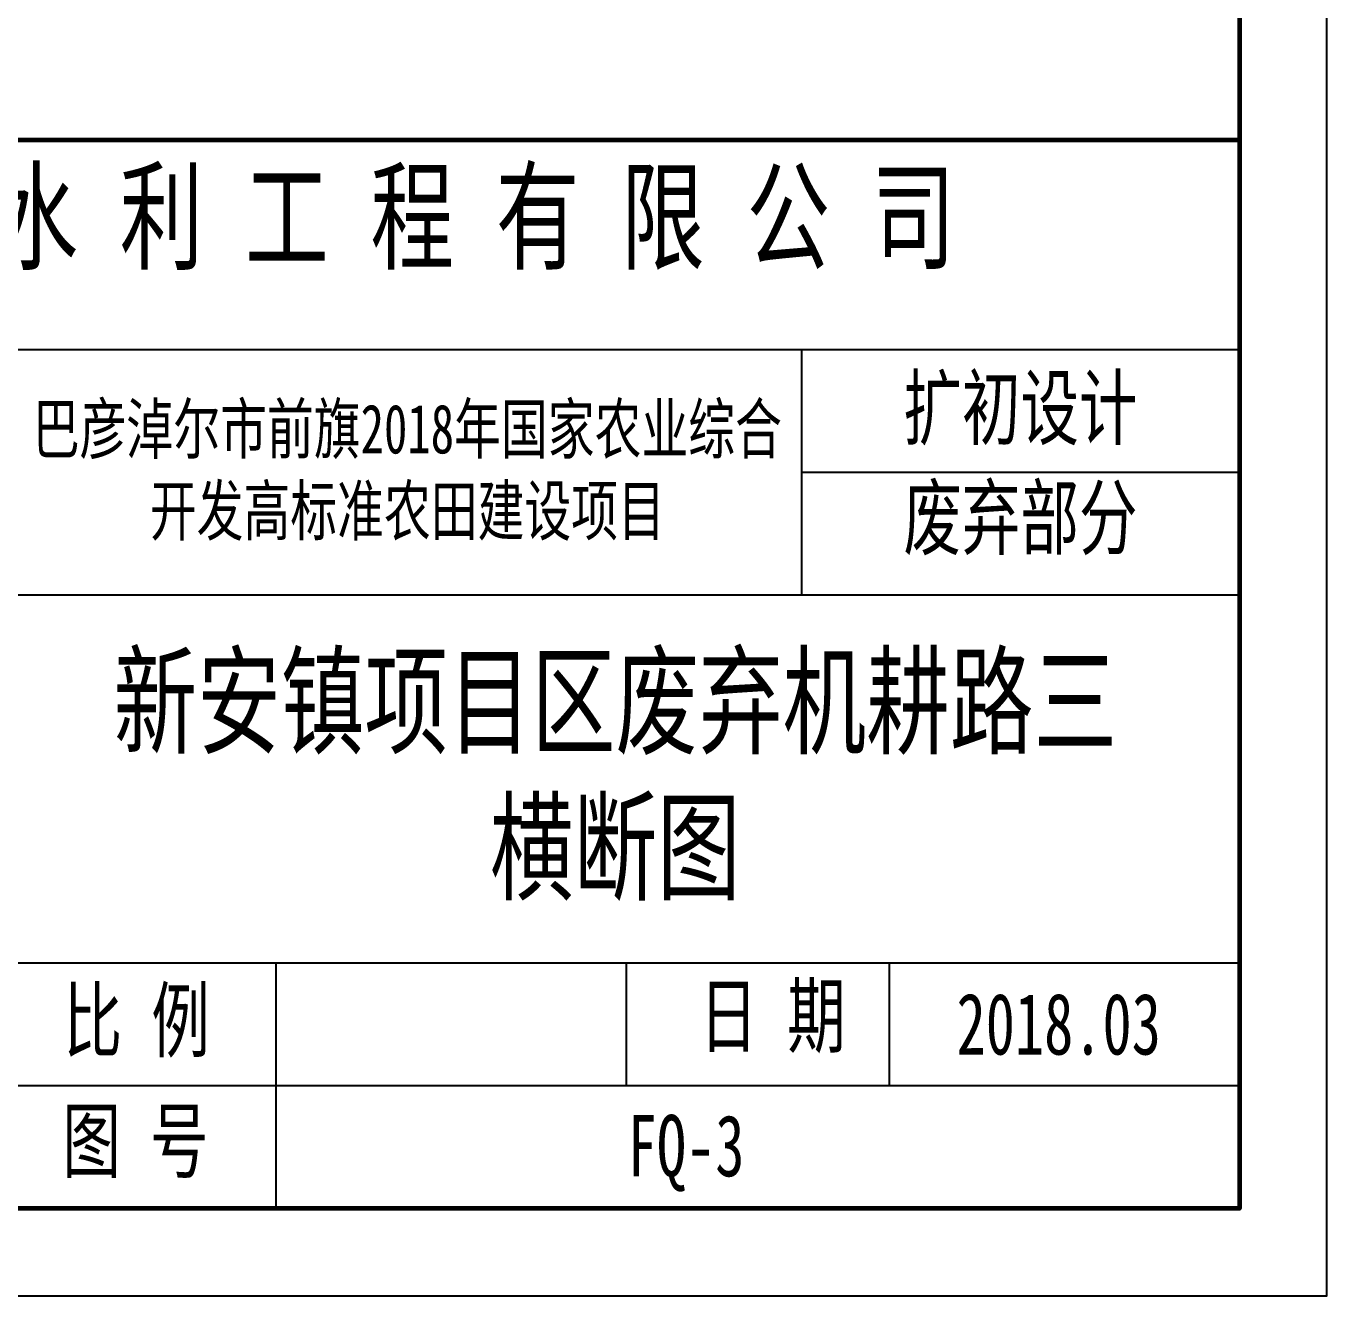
# Model space of a CAD drawing. Extents: x 695776 to 1250176, y 4443437 to 9025597.
# Drawn here: x 888464 to 897376, y 4538450 to 4547148 of the extents above; entities that cross this region are included whole.
import ezdxf

# ---------------------------------------------------------------- set-up
doc = ezdxf.new("R2010")
doc.units = 0
doc.header["$LTSCALE"] = 0.5
doc.layers.add('图框', color=7, linetype='CONTINUOUS')
doc.styles.add('仿宋', font='仿宋_GB2312.ttf', dxfattribs={"width": 0.7})

msp = doc.modelspace()

# ---------------------------------------------------------------- linework, layer by layer
at = {"layer": '图框', "color": 7, "lineweight": 60}
msp.add_line((882376.0337, 4546369.6091), (896776.0337, 4546369.6091), dxfattribs=at)
at = {"layer": '图框', "color": 7}
for p, q in [((896776.0337, 4544929.6091), (882376.0337, 4544929.6091)), ((893776.0337, 4544929.6091), (893776.0337, 4543249.6091)), ((893776.0363, 4544929.6095), (893776.0363, 4543249.6095)), ((896776.0337, 4544089.6091), (893776.0337, 4544089.6091)), ((896776.0363, 4544089.6095), (893776.0363, 4544089.6095)), ((896776.0337, 4543249.6091), (882376.0337, 4543249.6091)), ((896776.0337, 4540729.6091), (882376.0337, 4540729.6091)), ((896776.0363, 4540729.6095), (882376.0363, 4540729.6095)), ((890176.0337, 4540729.6091), (890176.0337, 4539049.6091)), ((890176.0363, 4540729.6095), (890176.0363, 4539049.6095)), ((892576.0337, 4540729.6091), (892576.0337, 4539889.6091)), ((892576.0363, 4540729.6095), (892576.0363, 4539889.6095)), ((894376.0337, 4540729.6091), (894376.0337, 4539889.6091)), ((894376.0363, 4540729.6095), (894376.0363, 4539889.6095)), ((896776.0337, 4539889.6091), (882376.0337, 4539889.6091))]:
    msp.add_line(p, q, dxfattribs=at)
at = {"layer": '图框', "linetype": 'Continuous', "lineweight": -2, "flags": 128}
msp.add_lwpolyline([(846976.0337, 4574089.6091), (846976.0337, 4538449.6091), (897376.0337, 4538449.6091), (897376.0337, 4574089.6091), (846976.0337, 4574089.6091)], dxfattribs=at)
at = {"layer": '图框', "linetype": 'Continuous', "lineweight": 60, "flags": 128}
msp.add_lwpolyline([(849976.0337, 4573489.6091), (896776.0337, 4573489.6091), (896776.0337, 4539049.6091), (849976.0337, 4539049.6091), (849976.0337, 4573489.6091)], dxfattribs=at)

# ---------------------------------------------------------------- texts
at = {"layer": '图框', "linetype": 'Continuous', "style": '仿宋'}
for s, insert, char_height, width, attachment_point in [('\u3000内 蒙 古 恒 源 水 利 工 程 有 限 公 司', (883381.4207, 4546143.2995), 600, 12975.456, 1), ('扩初设计', (895276.0337, 4544509.6091), 420, 3000, 5), ('巴彦淖尔市前旗2018年国家农业综合开发高标准农田建设项目', (891076.0337, 4544089.6091), 336, 5400, 5), ('废弃部分', (895276.0337, 4543756.8891), 420, 3000, 5), ('新安镇项目区废弃机耕路三横断图', (892500.8056, 4541989.6091), 600, 6975.259258, 5), ('比 例', (888721.0622, 4540548.0189), 420, 1384.032427, 1), ('日 期', (893076.7677, 4540580.0929), 420, 1384.032427, 1), ('2018.03', (894838.2312, 4540523.3282), 420, 1384.032427, 1), ('图 号', (888712.4621, 4539723.2279), 420, 1384.032427, 1), ('FQ-3', (892585.5701, 4539689.4409), 420, 1384.032427, 1)]:
    msp.add_mtext(s, dxfattribs=dict(at, insert=insert, char_height=char_height, width=width, attachment_point=attachment_point))

doc.saveas('drawing.dxf')
